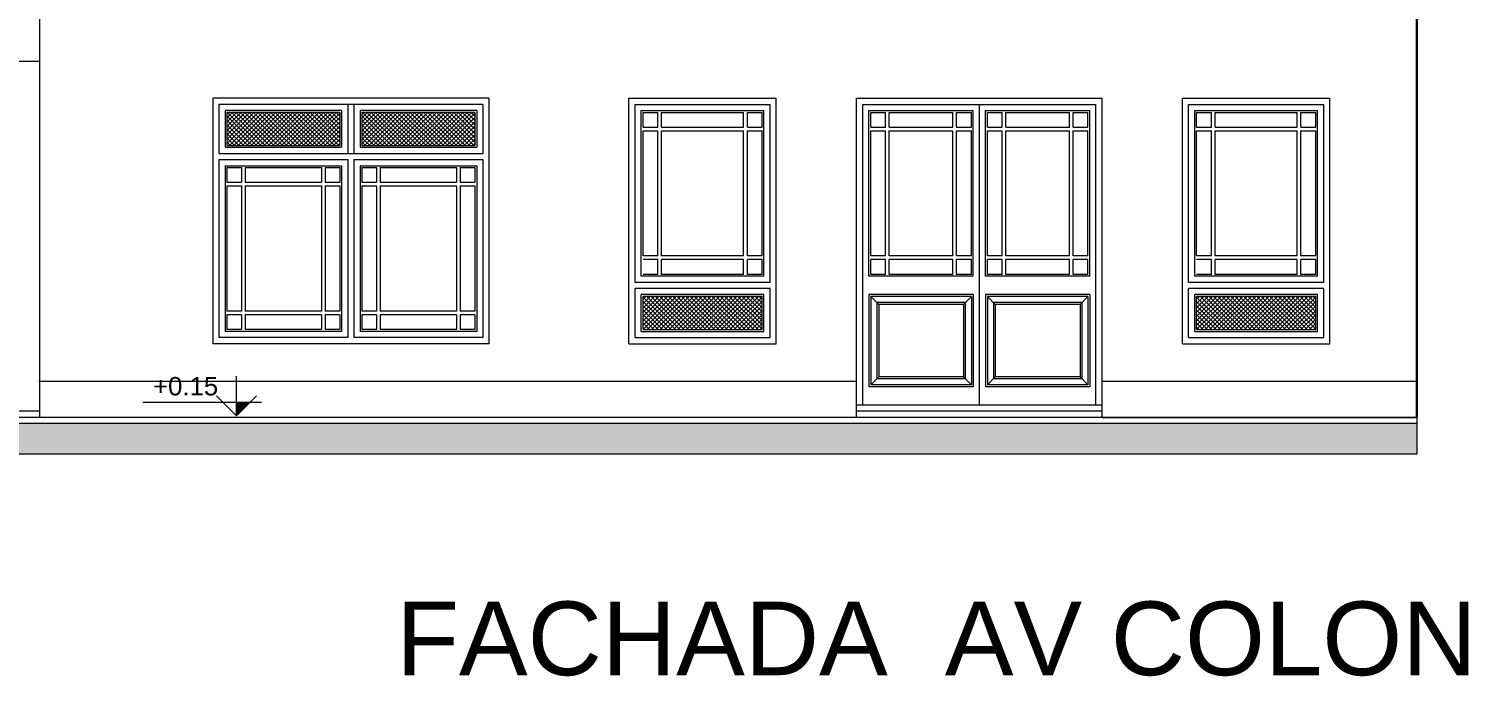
# Model space of a CAD drawing. Header units: millimetres. Extents: x 1578 to 2210, y 899 to 1032.
# Drawn here: x 1918.79 to 1930.52, y 929.9 to 935.17 of the extents above; entities that cross this region are included whole.
import ezdxf

# ---------------------------------------------------------------- set-up
doc = ezdxf.new("R2010")
doc.units = ezdxf.units.MM
for name, color, linetype, lineweight in [('CARPINTERIA', 7, 'Continuous', 18), ('COTAS', 7, 'Continuous', 15), ('MUROS', 1, 'Continuous', 30), ('PISOS', 9, 'Continuous', 9), ('TRAMAS', 7, 'Continuous', 15), ('UMBRALES', 7, 'Continuous', 18)]:
    doc.layers.add(name, color=color, linetype=linetype, lineweight=lineweight)
doc.styles.add('STYLE1', font='ARIAL.TTF')

msp = doc.modelspace()

# ---------------------------------------------------------------- hatches: boundary and pattern name
at = {"layer": 'COTAS', "ltscale": 0.05}
msp.add_hatch(color=256, dxfattribs=at).paths.add_polyline_path([(1920.482, 932.128), (1920.591, 932.128), (1920.482, 932.019)])
at = {"layer": 'COTAS'}
msp.add_hatch(color=256, dxfattribs=at).paths.add_polyline_path([(1930.097, 931.708), (1930.097, 931.958), (1913.052, 931.958), (1913.052, 931.808), (1911.502, 931.808), (1911.502, 931.558), (1913.302, 931.558), (1913.302, 931.708)])
at = {"layer": 'PISOS', "ltscale": 0.1}
h = msp.add_hatch(dxfattribs=at)
h.set_pattern_fill('ANSI37', color=256, scale=0.2, style=0)
h.set_pattern_definition([(135, (1904.483244, 859.908667), (0.0176776695, 0.0176776695), []), (45, (1904.483244, 859.908667), (0.0176776695, -0.0176776695), [])])
h.paths.add_polyline_path([(1920.404, 934.492), (1921.324, 934.492), (1921.324, 934.222), (1920.404, 934.222)])
h = msp.add_hatch(dxfattribs=at)
h.set_pattern_fill('ANSI37', color=256, scale=0.2, style=0)
h.set_pattern_definition([(135, (1905.583244, 859.908667), (0.0176776695, 0.0176776695), []), (45, (1905.583244, 859.908667), (0.0176776695, -0.0176776695), [])])
h.paths.add_polyline_path([(1921.504, 934.492), (1922.424, 934.492), (1922.424, 934.222), (1921.504, 934.222)])
h = msp.add_hatch(dxfattribs=at)
h.set_pattern_fill('ANSI37', color=256, scale=0.2, style=0)
h.set_pattern_definition([(135, (1899.973244, 860.358667), (0.0176776695, 0.0176776695), []), (45, (1899.973244, 860.358667), (0.0176776695, -0.0176776695), [])])
h.paths.add_polyline_path([(1923.794, 932.992), (1924.764, 932.992), (1924.764, 932.722), (1923.794, 932.722)])
h = msp.add_hatch(dxfattribs=at)
h.set_pattern_fill('ANSI37', color=256, scale=0.2, style=0)
h.set_pattern_definition([(135, (1904.483244, 860.358667), (0.0176776695, 0.0176776695), []), (45, (1904.483244, 860.358667), (0.0176776695, -0.0176776695), [])])
h.paths.add_polyline_path([(1928.304, 932.992), (1929.274, 932.992), (1929.274, 932.722), (1928.304, 932.722)])

# ---------------------------------------------------------------- linework, layer by layer
at = {"layer": 'CARPINTERIA', "ltscale": 0.1}
for p, q in [((1920.339, 934.557), (1920.339, 934.157)), ((1922.489, 934.557), (1920.339, 934.557)), ((1921.389, 934.557), (1921.389, 934.157)), ((1921.439, 934.557), (1921.439, 934.157)), ((1922.489, 934.557), (1922.489, 934.157)), ((1923.729, 934.557), (1924.829, 934.557)), ((1923.729, 933.107), (1923.729, 934.557)), ((1924.829, 933.107), (1924.829, 934.557)), ((1925.584, 932.107), (1925.584, 934.557)), ((1925.584, 934.557), (1927.484, 934.557)), ((1927.484, 932.107), (1927.484, 934.557)), ((1928.239, 933.107), (1928.239, 934.557)), ((1928.239, 934.557), (1929.339, 934.557)), ((1929.339, 933.107), (1929.339, 934.557)), ((1920.404, 934.492), (1920.404, 934.222)), ((1921.324, 934.492), (1920.404, 934.492)), ((1921.324, 934.492), (1921.324, 934.222)), ((1921.504, 934.492), (1921.504, 934.222)), ((1922.424, 934.492), (1921.504, 934.492)), ((1922.424, 934.492), (1922.424, 934.222)), ((1923.794, 934.372), (1923.794, 934.492)), ((1923.794, 934.492), (1923.914, 934.492)), ((1923.914, 934.372), (1923.914, 934.492)), ((1923.944, 934.372), (1923.944, 934.492)), ((1923.944, 934.492), (1924.614, 934.492)), ((1924.614, 934.372), (1924.614, 934.492)), ((1924.644, 934.492), (1924.764, 934.492)), ((1924.644, 934.372), (1924.644, 934.492)), ((1924.764, 934.372), (1924.764, 934.492)), ((1925.649, 934.372), (1925.649, 934.492)), ((1925.649, 934.492), (1925.769, 934.492)), ((1925.769, 934.372), (1925.769, 934.492)), ((1925.799, 934.492), (1926.319, 934.492)), ((1925.799, 934.372), (1925.799, 934.492)), ((1926.319, 934.372), (1926.319, 934.492)), ((1926.349, 934.492), (1926.469, 934.492)), ((1926.349, 934.372), (1926.349, 934.492)), ((1926.469, 934.372), (1926.469, 934.492)), ((1926.599, 934.492), (1926.719, 934.492)), ((1926.599, 934.372), (1926.599, 934.492)), ((1926.719, 934.372), (1926.719, 934.492)), ((1926.749, 934.372), (1926.749, 934.492)), ((1926.749, 934.492), (1927.269, 934.492)), ((1927.269, 934.372), (1927.269, 934.492)), ((1927.299, 934.372), (1927.299, 934.492)), ((1927.299, 934.492), (1927.419, 934.492)), ((1927.419, 934.372), (1927.419, 934.492)), ((1928.304, 934.492), (1928.424, 934.492)), ((1928.304, 934.372), (1928.304, 934.492)), ((1928.424, 934.372), (1928.424, 934.492)), ((1928.454, 934.372), (1928.454, 934.492)), ((1928.454, 934.492), (1929.124, 934.492)), ((1929.124, 934.372), (1929.124, 934.492)), ((1929.154, 934.372), (1929.154, 934.492)), ((1929.154, 934.492), (1929.274, 934.492)), ((1929.274, 934.372), (1929.274, 934.492)), ((1923.794, 934.372), (1923.914, 934.372)), ((1923.794, 933.322), (1923.794, 934.342)), ((1923.794, 934.342), (1923.914, 934.342)), ((1923.914, 933.322), (1923.914, 934.342)), ((1923.944, 934.372), (1924.614, 934.372)), ((1923.944, 933.322), (1923.944, 934.342)), ((1923.944, 934.342), (1924.614, 934.342)), ((1924.614, 933.322), (1924.614, 934.342)), ((1924.644, 934.372), (1924.764, 934.372)), ((1924.644, 933.322), (1924.644, 934.342)), ((1924.644, 934.342), (1924.764, 934.342)), ((1924.764, 933.322), (1924.764, 934.342)), ((1925.649, 934.372), (1925.769, 934.372)), ((1925.649, 933.322), (1925.649, 934.342)), ((1925.649, 934.342), (1925.769, 934.342)), ((1925.769, 933.322), (1925.769, 934.342)), ((1925.799, 934.372), (1926.319, 934.372)), ((1925.799, 934.342), (1926.319, 934.342)), ((1925.799, 933.322), (1925.799, 934.342)), ((1926.319, 933.322), (1926.319, 934.342)), ((1926.349, 934.372), (1926.469, 934.372)), ((1926.349, 933.322), (1926.349, 934.342)), ((1926.349, 934.342), (1926.469, 934.342)), ((1926.469, 933.322), (1926.469, 934.342)), ((1926.599, 934.372), (1926.719, 934.372)), ((1926.599, 933.322), (1926.599, 934.342)), ((1926.599, 934.342), (1926.719, 934.342)), ((1926.719, 933.322), (1926.719, 934.342)), ((1926.749, 934.372), (1927.269, 934.372)), ((1926.749, 933.322), (1926.749, 934.342)), ((1926.749, 934.342), (1927.269, 934.342)), ((1927.269, 933.322), (1927.269, 934.342)), ((1927.299, 934.372), (1927.419, 934.372)), ((1927.299, 933.322), (1927.299, 934.342)), ((1927.299, 934.342), (1927.419, 934.342)), ((1927.419, 933.322), (1927.419, 934.342)), ((1928.304, 934.372), (1928.424, 934.372)), ((1928.304, 933.322), (1928.304, 934.342)), ((1928.304, 934.342), (1928.424, 934.342)), ((1928.424, 933.322), (1928.424, 934.342)), ((1928.454, 934.372), (1929.124, 934.372)), ((1928.454, 933.322), (1928.454, 934.342)), ((1928.454, 934.342), (1929.124, 934.342)), ((1929.124, 933.322), (1929.124, 934.342)), ((1929.154, 934.372), (1929.274, 934.372)), ((1929.154, 933.322), (1929.154, 934.342)), ((1929.154, 934.342), (1929.274, 934.342)), ((1929.274, 933.322), (1929.274, 934.342)), ((1920.404, 934.222), (1921.324, 934.222)), ((1921.504, 934.222), (1922.424, 934.222)), ((1920.339, 934.157), (1922.489, 934.157)), ((1920.339, 934.107), (1920.339, 932.657)), ((1920.339, 934.107), (1921.389, 934.107)), ((1921.389, 934.107), (1921.389, 932.657)), ((1921.439, 934.107), (1921.439, 932.657)), ((1921.439, 934.107), (1922.489, 934.107)), ((1922.489, 934.107), (1922.489, 932.657)), ((1920.404, 934.042), (1920.404, 933.922)), ((1920.404, 934.042), (1920.524, 934.042)), ((1920.524, 934.042), (1920.524, 933.922)), ((1920.554, 934.042), (1921.174, 934.042)), ((1920.554, 934.042), (1920.554, 933.922)), ((1921.174, 934.042), (1921.174, 933.922)), ((1921.204, 934.042), (1921.324, 934.042)), ((1921.204, 934.042), (1921.204, 933.922)), ((1921.324, 934.042), (1921.324, 933.922)), ((1921.504, 934.042), (1921.504, 933.922)), ((1921.504, 934.042), (1921.624, 934.042)), ((1921.624, 934.042), (1921.624, 933.922)), ((1921.654, 934.042), (1922.274, 934.042)), ((1921.654, 934.042), (1921.654, 933.922)), ((1922.274, 934.042), (1922.274, 933.922)), ((1922.304, 934.042), (1922.304, 933.922)), ((1922.304, 934.042), (1922.424, 934.042)), ((1922.424, 934.042), (1922.424, 933.922)), ((1920.404, 933.922), (1920.524, 933.922)), ((1920.404, 933.892), (1920.404, 932.872)), ((1920.404, 933.892), (1920.524, 933.892)), ((1920.524, 933.892), (1920.524, 932.872)), ((1920.554, 933.922), (1921.174, 933.922)), ((1920.554, 933.892), (1920.554, 932.872)), ((1920.554, 933.892), (1921.174, 933.892)), ((1921.174, 933.892), (1921.174, 932.872)), ((1921.204, 933.922), (1921.324, 933.922)), ((1921.204, 933.892), (1921.204, 932.872)), ((1921.204, 933.892), (1921.324, 933.892)), ((1921.324, 933.892), (1921.324, 932.872)), ((1921.504, 933.922), (1921.624, 933.922)), ((1921.504, 933.892), (1921.504, 932.872)), ((1921.504, 933.892), (1921.624, 933.892)), ((1921.624, 933.892), (1921.624, 932.872)), ((1921.654, 933.922), (1922.274, 933.922)), ((1921.654, 933.892), (1922.274, 933.892)), ((1921.654, 933.892), (1921.654, 932.872)), ((1922.274, 933.892), (1922.274, 932.872)), ((1922.304, 933.922), (1922.424, 933.922)), ((1922.304, 933.892), (1922.304, 932.872)), ((1922.304, 933.892), (1922.424, 933.892)), ((1922.424, 933.892), (1922.424, 932.872)), ((1923.914, 933.322), (1923.794, 933.322)), ((1923.914, 933.292), (1923.794, 933.292)), ((1923.914, 933.172), (1923.914, 933.292)), ((1924.614, 933.322), (1923.944, 933.322)), ((1923.944, 933.172), (1923.944, 933.292)), ((1924.614, 933.292), (1923.944, 933.292)), ((1924.614, 933.172), (1924.614, 933.292)), ((1924.764, 933.322), (1924.644, 933.322)), ((1924.764, 933.292), (1924.644, 933.292)), ((1924.644, 933.172), (1924.644, 933.292)), ((1924.764, 933.172), (1924.764, 933.292)), ((1925.769, 933.322), (1925.649, 933.322)), ((1925.649, 933.172), (1925.649, 933.292)), ((1925.769, 933.292), (1925.649, 933.292)), ((1925.769, 933.172), (1925.769, 933.292)), ((1926.319, 933.322), (1925.799, 933.322)), ((1926.319, 933.292), (1925.799, 933.292)), ((1925.799, 933.172), (1925.799, 933.292)), ((1926.319, 933.172), (1926.319, 933.292)), ((1926.469, 933.322), (1926.349, 933.322)), ((1926.469, 933.292), (1926.349, 933.292)), ((1926.349, 933.172), (1926.349, 933.292)), ((1926.469, 933.172), (1926.469, 933.292)), ((1926.719, 933.322), (1926.599, 933.322)), ((1926.599, 933.172), (1926.599, 933.292)), ((1926.719, 933.292), (1926.599, 933.292)), ((1926.719, 933.172), (1926.719, 933.292)), ((1927.269, 933.322), (1926.749, 933.322)), ((1926.749, 933.172), (1926.749, 933.292)), ((1927.269, 933.292), (1926.749, 933.292)), ((1927.269, 933.172), (1927.269, 933.292)), ((1927.419, 933.322), (1927.299, 933.322)), ((1927.299, 933.172), (1927.299, 933.292)), ((1927.419, 933.292), (1927.299, 933.292)), ((1927.419, 933.172), (1927.419, 933.292)), ((1928.424, 933.322), (1928.304, 933.322)), ((1928.424, 933.292), (1928.304, 933.292)), ((1928.424, 933.172), (1928.424, 933.292)), ((1929.124, 933.322), (1928.454, 933.322)), ((1928.454, 933.172), (1928.454, 933.292)), ((1929.124, 933.292), (1928.454, 933.292)), ((1929.124, 933.172), (1929.124, 933.292)), ((1929.274, 933.322), (1929.154, 933.322)), ((1929.154, 933.172), (1929.154, 933.292)), ((1929.274, 933.292), (1929.154, 933.292)), ((1929.274, 933.172), (1929.274, 933.292)), ((1923.914, 933.172), (1923.794, 933.172)), ((1924.614, 933.172), (1923.944, 933.172)), ((1924.764, 933.172), (1924.644, 933.172)), ((1925.769, 933.172), (1925.649, 933.172)), ((1926.319, 933.172), (1925.799, 933.172)), ((1926.469, 933.172), (1926.349, 933.172)), ((1926.719, 933.172), (1926.599, 933.172)), ((1927.269, 933.172), (1926.749, 933.172)), ((1927.419, 933.172), (1927.299, 933.172)), ((1928.424, 933.172), (1928.304, 933.172)), ((1929.124, 933.172), (1928.454, 933.172)), ((1929.274, 933.172), (1929.154, 933.172)), ((1924.829, 933.107), (1923.729, 933.107)), ((1924.829, 933.057), (1923.729, 933.057)), ((1923.729, 932.657), (1923.729, 933.057)), ((1924.829, 932.657), (1924.829, 933.057)), ((1929.339, 933.107), (1928.239, 933.107)), ((1928.239, 932.657), (1928.239, 933.057)), ((1929.339, 933.057), (1928.239, 933.057)), ((1929.339, 932.657), (1929.339, 933.057)), ((1923.794, 932.722), (1923.794, 932.992)), ((1924.764, 932.992), (1923.794, 932.992)), ((1924.764, 932.722), (1924.764, 932.992)), ((1925.649, 932.992), (1925.649, 932.272)), ((1926.469, 932.992), (1925.649, 932.992)), ((1925.699, 932.942), (1925.699, 932.322)), ((1926.419, 932.942), (1925.699, 932.942)), ((1926.419, 932.942), (1926.419, 932.322)), ((1926.469, 932.992), (1926.469, 932.272)), ((1926.599, 932.992), (1926.599, 932.272)), ((1927.419, 932.992), (1926.599, 932.992)), ((1926.649, 932.942), (1926.649, 932.322)), ((1927.369, 932.942), (1926.649, 932.942)), ((1927.369, 932.942), (1927.369, 932.322)), ((1927.419, 932.992), (1927.419, 932.272)), ((1928.304, 932.722), (1928.304, 932.992)), ((1929.274, 932.992), (1928.304, 932.992)), ((1929.274, 932.722), (1929.274, 932.992)), ((1920.524, 932.872), (1920.404, 932.872)), ((1920.404, 932.842), (1920.404, 932.722)), ((1920.524, 932.842), (1920.404, 932.842)), ((1920.524, 932.842), (1920.524, 932.722)), ((1921.174, 932.872), (1920.554, 932.872)), ((1921.174, 932.842), (1920.554, 932.842)), ((1920.554, 932.842), (1920.554, 932.722)), ((1921.174, 932.842), (1921.174, 932.722)), ((1921.324, 932.872), (1921.204, 932.872)), ((1921.324, 932.842), (1921.204, 932.842)), ((1921.204, 932.842), (1921.204, 932.722)), ((1921.324, 932.842), (1921.324, 932.722)), ((1921.624, 932.872), (1921.504, 932.872)), ((1921.504, 932.842), (1921.504, 932.722)), ((1921.624, 932.842), (1921.504, 932.842)), ((1921.624, 932.842), (1921.624, 932.722)), ((1922.274, 932.872), (1921.654, 932.872)), ((1922.274, 932.842), (1921.654, 932.842)), ((1921.654, 932.842), (1921.654, 932.722)), ((1922.274, 932.842), (1922.274, 932.722)), ((1922.424, 932.872), (1922.304, 932.872)), ((1922.424, 932.842), (1922.304, 932.842)), ((1922.304, 932.842), (1922.304, 932.722)), ((1922.424, 932.842), (1922.424, 932.722)), ((1920.524, 932.722), (1920.404, 932.722)), ((1921.174, 932.722), (1920.554, 932.722)), ((1921.324, 932.722), (1921.204, 932.722)), ((1921.624, 932.722), (1921.504, 932.722)), ((1922.274, 932.722), (1921.654, 932.722)), ((1922.424, 932.722), (1922.304, 932.722)), ((1923.794, 932.722), (1924.764, 932.722)), ((1928.304, 932.722), (1929.274, 932.722)), ((1921.389, 932.657), (1920.339, 932.657)), ((1922.489, 932.657), (1921.439, 932.657)), ((1923.729, 932.657), (1924.829, 932.657)), ((1928.239, 932.657), (1929.339, 932.657)), ((1926.469, 932.272), (1925.649, 932.272)), ((1926.419, 932.322), (1925.699, 932.322)), ((1927.419, 932.272), (1926.599, 932.272)), ((1927.369, 932.322), (1926.649, 932.322))]:
    msp.add_line(p, q, dxfattribs=at)
at = {"layer": 'COTAS', "ltscale": 0.1}
for p, q in [((1920.482, 932.019), (1920.482, 932.343)), ((1920.686, 932.128), (1919.72, 932.128))]:
    msp.add_line(p, q, dxfattribs=at)
at = {"layer": 'COTAS', "ltscale": 0.05}
for p, q in [((1920.482, 932.019), (1920.319, 932.182)), ((1920.646, 932.182), (1920.482, 932.019))]:
    msp.add_line(p, q, dxfattribs=at)
at = {"layer": 'COTAS'}
msp.add_line((1930.097, 932.008), (1930.097, 931.708), dxfattribs=at)
at = {"layer": 'MUROS', "ltscale": 0.1}
msp.add_line((1930.097, 950.907), (1930.097, 932.008), dxfattribs=at)
at = {"layer": 'TRAMAS', "ltscale": 0.1}
for p, q in [((1926.534, 932.107), (1926.534, 934.557)), ((1920.389, 934.507), (1920.389, 934.207)), ((1921.339, 934.507), (1920.389, 934.507)), ((1921.339, 934.507), (1921.339, 934.207)), ((1921.489, 934.507), (1921.489, 934.207)), ((1922.439, 934.507), (1921.489, 934.507)), ((1922.439, 934.507), (1922.439, 934.207)), ((1923.779, 933.157), (1923.779, 934.507)), ((1923.779, 934.507), (1924.779, 934.507)), ((1924.779, 933.157), (1924.779, 934.507)), ((1925.634, 933.157), (1925.634, 934.507)), ((1925.634, 934.507), (1926.484, 934.507)), ((1926.484, 933.157), (1926.484, 934.507)), ((1926.584, 933.157), (1926.584, 934.507)), ((1926.584, 934.507), (1927.434, 934.507)), ((1927.434, 933.157), (1927.434, 934.507)), ((1928.289, 933.157), (1928.289, 934.507)), ((1928.289, 934.507), (1929.289, 934.507)), ((1929.289, 933.157), (1929.289, 934.507)), ((1920.389, 934.207), (1921.339, 934.207)), ((1921.489, 934.207), (1922.439, 934.207)), ((1920.389, 934.057), (1920.389, 932.707)), ((1920.389, 934.057), (1921.339, 934.057)), ((1921.339, 934.057), (1921.339, 932.707)), ((1921.489, 934.057), (1921.489, 932.707)), ((1921.489, 934.057), (1922.439, 934.057)), ((1922.439, 934.057), (1922.439, 932.707)), ((1924.779, 933.157), (1923.779, 933.157)), ((1926.484, 933.157), (1925.634, 933.157)), ((1927.434, 933.157), (1926.584, 933.157)), ((1929.289, 933.157), (1928.289, 933.157)), ((1923.779, 932.707), (1923.779, 933.007)), ((1924.779, 933.007), (1923.779, 933.007)), ((1924.779, 932.707), (1924.779, 933.007)), ((1925.634, 933.007), (1925.634, 932.257)), ((1926.484, 933.007), (1925.634, 933.007)), ((1925.714, 932.927), (1925.649, 932.992)), ((1925.714, 932.927), (1925.714, 932.337)), ((1926.404, 932.927), (1925.714, 932.927)), ((1926.404, 932.927), (1926.469, 932.992)), ((1926.404, 932.927), (1926.404, 932.337)), ((1926.484, 933.007), (1926.484, 932.257)), ((1926.584, 933.007), (1926.584, 932.257)), ((1927.434, 933.007), (1926.584, 933.007)), ((1926.664, 932.927), (1926.599, 932.992)), ((1926.664, 932.927), (1926.664, 932.337)), ((1927.354, 932.927), (1926.664, 932.927)), ((1927.354, 932.927), (1927.419, 932.992)), ((1927.354, 932.927), (1927.354, 932.337)), ((1927.434, 933.007), (1927.434, 932.257)), ((1928.289, 932.707), (1928.289, 933.007)), ((1929.289, 933.007), (1928.289, 933.007)), ((1929.289, 932.707), (1929.289, 933.007)), ((1921.339, 932.707), (1920.389, 932.707)), ((1922.439, 932.707), (1921.489, 932.707)), ((1923.779, 932.707), (1924.779, 932.707)), ((1928.289, 932.707), (1929.289, 932.707)), ((1925.714, 932.337), (1925.649, 932.272)), ((1926.404, 932.337), (1925.714, 932.337)), ((1926.469, 932.272), (1926.404, 932.337)), ((1926.664, 932.337), (1926.599, 932.272)), ((1927.354, 932.337), (1926.664, 932.337)), ((1927.419, 932.272), (1927.354, 932.337)), ((1926.484, 932.257), (1925.634, 932.257)), ((1927.434, 932.257), (1926.584, 932.257)), ((1918.877, 932.057), (1917.178, 932.057))]:
    msp.add_line(p, q, dxfattribs=at)
at = {"layer": 'UMBRALES', "ltscale": 0.1}
for p, q in [((1918.877, 935.307), (1918.877, 932.008)), ((1918.877, 934.907), (1916.102, 934.907)), ((1920.289, 934.607), (1920.289, 932.607)), ((1922.539, 934.607), (1920.289, 934.607)), ((1922.539, 934.607), (1922.539, 932.607)), ((1923.679, 934.607), (1924.879, 934.607)), ((1923.679, 932.607), (1923.679, 934.607)), ((1924.879, 932.607), (1924.879, 934.607)), ((1925.534, 932.008), (1925.534, 934.607)), ((1925.534, 934.607), (1927.534, 934.607)), ((1927.534, 932.007), (1927.534, 934.607)), ((1928.189, 932.607), (1928.189, 934.607)), ((1928.189, 934.607), (1929.389, 934.607)), ((1929.389, 932.607), (1929.389, 934.607)), ((1922.539, 932.607), (1920.289, 932.607)), ((1923.679, 932.607), (1924.879, 932.607)), ((1928.189, 932.607), (1929.389, 932.607)), ((1927.534, 932.107), (1925.534, 932.107)), ((1927.534, 932.057), (1925.534, 932.057)), ((1930.097, 931.958), (1913.052, 931.958)), ((1930.097, 931.708), (1913.302, 931.708))]:
    msp.add_line(p, q, dxfattribs=at)
at = {"layer": 'UMBRALES', "ltscale": 0.05}
for p, q in [((1918.872, 932.302), (1925.534, 932.302)), ((1927.534, 932.302), (1930.097, 932.302)), ((1916.002, 932.008), (1930.097, 932.008)), ((1927.534, 932.007), (1930.088, 932.007))]:
    msp.add_line(p, q, dxfattribs=at)

# ---------------------------------------------------------------- texts
at = {"layer": 'COTAS', "ltscale": 0.1, "insert": (1920.068, 932.26), "char_height": 0.15, "attachment_point": 5, "style": 'STYLE1'}
msp.add_mtext('+0.15', dxfattribs=at)
at = {"layer": 'MUROS', "color": 0, "style": 'STYLE1'}
msp.add_text('FACHADA  AV COLON', height=0.6, dxfattribs=at).set_placement((1921.783, 929.907))

doc.saveas('drawing.dxf')
